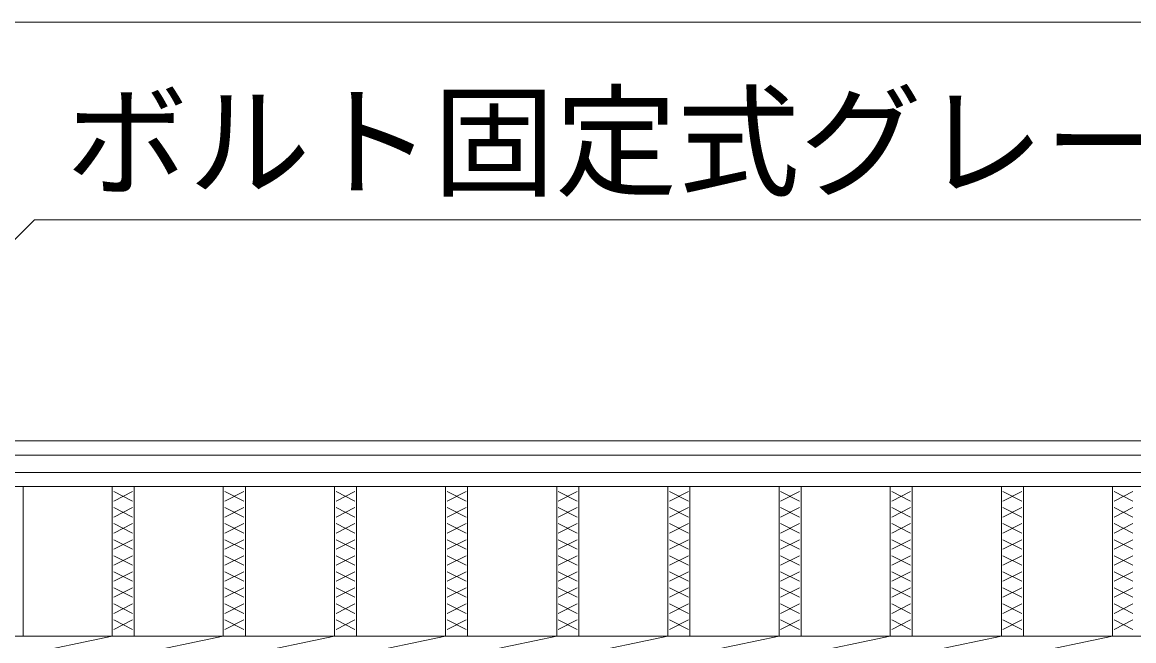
# Model space of a CAD drawing. Units: millimetres, scale not verified. Extents: x 50430 to 75195, y 72432 to 91573.
# Drawn here: x 62603.8 to 62956.9, y 87754.7 to 87951.1 of the extents above; entities that cross this region are included whole.
import ezdxf
from ezdxf.enums import TextEntityAlignment as Align

# ---------------------------------------------------------------- set-up
doc = ezdxf.new("R2010")
doc.units = ezdxf.units.MM
doc.header["$LTSCALE"] = 25
doc.layers.add('寸法線', color=7, linetype='Continuous', lineweight=9)
doc.layers.add('ｸﾞﾚｰﾁﾝｸﾞ', color=7, linetype='Continuous', lineweight=5)
doc.styles.add('ＭＳ ゴシック', font='')
doc.styles.get('ＭＳ ゴシック').set_extended_font_data('MS Gothic')

msp = doc.modelspace()

# ---------------------------------------------------------------- linework, layer by layer
at = {"layer": '寸法線'}
msp.add_line((62313.44, 87951.15), (63311.44, 87951.15), dxfattribs=at)
msp.add_lwpolyline([(62497.67, 87778.36), (62607.71, 87888.4), (63211.62, 87888.4)], dxfattribs=at)
at = {"layer": 'ｸﾞﾚｰﾁﾝｸﾞ', "lineweight": 9}
for p, q in [((62317.94, 87818.16), (63306.94, 87818.16)), ((62317.94, 87813.66), (63306.94, 87813.66))]:
    msp.add_line(p, q, dxfattribs=at)
at = {"layer": 'ｸﾞﾚｰﾁﾝｸﾞ'}
for p, q in [((62321.94, 87808.16), (63302.94, 87808.16)), ((62321.94, 87803.66), (63302.94, 87803.66)), ((62604.09, 87756.16), (62604.09, 87803.66)), ((62632.4, 87756.16), (62632.4, 87803.66)), ((62638.9, 87799.06), (62632.9, 87802.06)), ((62632.9, 87799.06), (62638.9, 87802.06)), ((62639.4, 87756.16), (62639.4, 87803.66)), ((62667.71, 87756.16), (62667.71, 87803.66)), ((62674.21, 87799.06), (62668.21, 87802.06)), ((62668.21, 87799.06), (62674.21, 87802.06)), ((62674.71, 87756.16), (62674.71, 87803.66)), ((62703.02, 87756.16), (62703.02, 87803.66)), ((62709.52, 87799.06), (62703.52, 87802.06)), ((62703.52, 87799.06), (62709.52, 87802.06)), ((62710.02, 87756.16), (62710.02, 87803.66)), ((62738.32, 87756.16), (62738.32, 87803.66)), ((62744.82, 87799.06), (62738.82, 87802.06)), ((62738.82, 87799.06), (62744.82, 87802.06)), ((62745.32, 87756.16), (62745.32, 87803.66)), ((62773.63, 87756.16), (62773.63, 87803.66)), ((62780.13, 87799.06), (62774.13, 87802.06)), ((62774.13, 87799.06), (62780.13, 87802.06)), ((62780.63, 87756.16), (62780.63, 87803.66)), ((62808.94, 87756.16), (62808.94, 87803.66)), ((62815.44, 87799.06), (62809.44, 87802.06)), ((62809.44, 87799.06), (62815.44, 87802.06)), ((62815.94, 87756.16), (62815.94, 87803.66)), ((62844.25, 87756.16), (62844.25, 87803.66)), ((62850.75, 87799.06), (62844.75, 87802.06)), ((62844.75, 87799.06), (62850.75, 87802.06)), ((62851.25, 87756.16), (62851.25, 87803.66)), ((62879.55, 87756.16), (62879.55, 87803.66)), ((62886.05, 87799.06), (62880.05, 87802.06)), ((62880.05, 87799.06), (62886.05, 87802.06)), ((62886.55, 87756.16), (62886.55, 87803.66)), ((62914.86, 87756.16), (62914.86, 87803.66)), ((62921.36, 87799.06), (62915.36, 87802.06)), ((62915.36, 87799.06), (62921.36, 87802.06)), ((62921.86, 87756.16), (62921.86, 87803.66)), ((62950.17, 87756.16), (62950.17, 87803.66)), ((62956.67, 87799.06), (62950.67, 87802.06)), ((62950.67, 87799.06), (62956.67, 87802.06)), ((62638.9, 87793.96), (62632.9, 87796.96)), ((62632.9, 87793.96), (62638.9, 87796.96)), ((62674.21, 87793.96), (62668.21, 87796.96)), ((62668.21, 87793.96), (62674.21, 87796.96)), ((62709.52, 87793.96), (62703.52, 87796.96)), ((62703.52, 87793.96), (62709.52, 87796.96)), ((62744.82, 87793.96), (62738.82, 87796.96)), ((62738.82, 87793.96), (62744.82, 87796.96)), ((62780.13, 87793.96), (62774.13, 87796.96)), ((62774.13, 87793.96), (62780.13, 87796.96)), ((62815.44, 87793.96), (62809.44, 87796.96)), ((62809.44, 87793.96), (62815.44, 87796.96)), ((62850.75, 87793.96), (62844.75, 87796.96)), ((62844.75, 87793.96), (62850.75, 87796.96)), ((62886.05, 87793.96), (62880.05, 87796.96)), ((62880.05, 87793.96), (62886.05, 87796.96)), ((62921.36, 87793.96), (62915.36, 87796.96)), ((62915.36, 87793.96), (62921.36, 87796.96)), ((62956.67, 87793.96), (62950.67, 87796.96)), ((62950.67, 87793.96), (62956.67, 87796.96)), ((62638.9, 87788.86), (62632.9, 87791.86)), ((62632.9, 87788.86), (62638.9, 87791.86)), ((62674.21, 87788.86), (62668.21, 87791.86)), ((62668.21, 87788.86), (62674.21, 87791.86)), ((62709.52, 87788.86), (62703.52, 87791.86)), ((62703.52, 87788.86), (62709.52, 87791.86)), ((62744.82, 87788.86), (62738.82, 87791.86)), ((62738.82, 87788.86), (62744.82, 87791.86)), ((62780.13, 87788.86), (62774.13, 87791.86)), ((62774.13, 87788.86), (62780.13, 87791.86)), ((62815.44, 87788.86), (62809.44, 87791.86)), ((62809.44, 87788.86), (62815.44, 87791.86)), ((62850.75, 87788.86), (62844.75, 87791.86)), ((62844.75, 87788.86), (62850.75, 87791.86)), ((62886.05, 87788.86), (62880.05, 87791.86)), ((62880.05, 87788.86), (62886.05, 87791.86)), ((62921.36, 87788.86), (62915.36, 87791.86)), ((62915.36, 87788.86), (62921.36, 87791.86)), ((62956.67, 87788.86), (62950.67, 87791.86)), ((62950.67, 87788.86), (62956.67, 87791.86)), ((62638.9, 87783.76), (62632.9, 87786.76)), ((62632.9, 87783.76), (62638.9, 87786.76)), ((62674.21, 87783.76), (62668.21, 87786.76)), ((62668.21, 87783.76), (62674.21, 87786.76)), ((62709.52, 87783.76), (62703.52, 87786.76)), ((62703.52, 87783.76), (62709.52, 87786.76)), ((62744.82, 87783.76), (62738.82, 87786.76)), ((62738.82, 87783.76), (62744.82, 87786.76)), ((62780.13, 87783.76), (62774.13, 87786.76)), ((62774.13, 87783.76), (62780.13, 87786.76)), ((62815.44, 87783.76), (62809.44, 87786.76)), ((62809.44, 87783.76), (62815.44, 87786.76)), ((62850.75, 87783.76), (62844.75, 87786.76)), ((62844.75, 87783.76), (62850.75, 87786.76)), ((62886.05, 87783.76), (62880.05, 87786.76)), ((62880.05, 87783.76), (62886.05, 87786.76)), ((62921.36, 87783.76), (62915.36, 87786.76)), ((62915.36, 87783.76), (62921.36, 87786.76)), ((62956.67, 87783.76), (62950.67, 87786.76)), ((62950.67, 87783.76), (62956.67, 87786.76)), ((62638.9, 87778.66), (62632.9, 87781.66)), ((62632.9, 87778.66), (62638.9, 87781.66)), ((62674.21, 87778.66), (62668.21, 87781.66)), ((62668.21, 87778.66), (62674.21, 87781.66)), ((62709.52, 87778.66), (62703.52, 87781.66)), ((62703.52, 87778.66), (62709.52, 87781.66)), ((62744.82, 87778.66), (62738.82, 87781.66)), ((62738.82, 87778.66), (62744.82, 87781.66)), ((62780.13, 87778.66), (62774.13, 87781.66)), ((62774.13, 87778.66), (62780.13, 87781.66)), ((62815.44, 87778.66), (62809.44, 87781.66)), ((62809.44, 87778.66), (62815.44, 87781.66)), ((62850.75, 87778.66), (62844.75, 87781.66)), ((62844.75, 87778.66), (62850.75, 87781.66)), ((62886.05, 87778.66), (62880.05, 87781.66)), ((62880.05, 87778.66), (62886.05, 87781.66)), ((62921.36, 87778.66), (62915.36, 87781.66)), ((62915.36, 87778.66), (62921.36, 87781.66)), ((62956.67, 87778.66), (62950.67, 87781.66)), ((62950.67, 87778.66), (62956.67, 87781.66)), ((62638.9, 87773.56), (62632.9, 87776.56)), ((62632.9, 87773.56), (62638.9, 87776.56)), ((62674.21, 87773.56), (62668.21, 87776.56)), ((62668.21, 87773.56), (62674.21, 87776.56)), ((62709.52, 87773.56), (62703.52, 87776.56)), ((62703.52, 87773.56), (62709.52, 87776.56)), ((62744.82, 87773.56), (62738.82, 87776.56)), ((62738.82, 87773.56), (62744.82, 87776.56)), ((62780.13, 87773.56), (62774.13, 87776.56)), ((62774.13, 87773.56), (62780.13, 87776.56)), ((62815.44, 87773.56), (62809.44, 87776.56)), ((62809.44, 87773.56), (62815.44, 87776.56)), ((62850.75, 87773.56), (62844.75, 87776.56)), ((62844.75, 87773.56), (62850.75, 87776.56)), ((62886.05, 87773.56), (62880.05, 87776.56)), ((62880.05, 87773.56), (62886.05, 87776.56)), ((62921.36, 87773.56), (62915.36, 87776.56)), ((62915.36, 87773.56), (62921.36, 87776.56)), ((62956.67, 87773.56), (62950.67, 87776.56)), ((62950.67, 87773.56), (62956.67, 87776.56)), ((62638.9, 87768.46), (62632.9, 87771.46)), ((62632.9, 87768.46), (62638.9, 87771.46)), ((62674.21, 87768.46), (62668.21, 87771.46)), ((62668.21, 87768.46), (62674.21, 87771.46)), ((62709.52, 87768.46), (62703.52, 87771.46)), ((62703.52, 87768.46), (62709.52, 87771.46)), ((62744.82, 87768.46), (62738.82, 87771.46)), ((62738.82, 87768.46), (62744.82, 87771.46)), ((62780.13, 87768.46), (62774.13, 87771.46)), ((62774.13, 87768.46), (62780.13, 87771.46)), ((62815.44, 87768.46), (62809.44, 87771.46)), ((62809.44, 87768.46), (62815.44, 87771.46)), ((62850.75, 87768.46), (62844.75, 87771.46)), ((62844.75, 87768.46), (62850.75, 87771.46)), ((62886.05, 87768.46), (62880.05, 87771.46)), ((62880.05, 87768.46), (62886.05, 87771.46)), ((62921.36, 87768.46), (62915.36, 87771.46)), ((62915.36, 87768.46), (62921.36, 87771.46)), ((62956.67, 87768.46), (62950.67, 87771.46)), ((62950.67, 87768.46), (62956.67, 87771.46)), ((62638.9, 87763.36), (62632.9, 87766.36)), ((62632.9, 87763.36), (62638.9, 87766.36)), ((62674.21, 87763.36), (62668.21, 87766.36)), ((62668.21, 87763.36), (62674.21, 87766.36)), ((62709.52, 87763.36), (62703.52, 87766.36)), ((62703.52, 87763.36), (62709.52, 87766.36)), ((62744.82, 87763.36), (62738.82, 87766.36)), ((62738.82, 87763.36), (62744.82, 87766.36)), ((62780.13, 87763.36), (62774.13, 87766.36)), ((62774.13, 87763.36), (62780.13, 87766.36)), ((62815.44, 87763.36), (62809.44, 87766.36)), ((62809.44, 87763.36), (62815.44, 87766.36)), ((62850.75, 87763.36), (62844.75, 87766.36)), ((62844.75, 87763.36), (62850.75, 87766.36)), ((62886.05, 87763.36), (62880.05, 87766.36)), ((62880.05, 87763.36), (62886.05, 87766.36)), ((62921.36, 87763.36), (62915.36, 87766.36)), ((62915.36, 87763.36), (62921.36, 87766.36)), ((62956.67, 87763.36), (62950.67, 87766.36)), ((62950.67, 87763.36), (62956.67, 87766.36)), ((62638.9, 87758.26), (62632.9, 87761.26)), ((62632.9, 87758.26), (62638.9, 87761.26)), ((62674.21, 87758.26), (62668.21, 87761.26)), ((62668.21, 87758.26), (62674.21, 87761.26)), ((62709.52, 87758.26), (62703.52, 87761.26)), ((62703.52, 87758.26), (62709.52, 87761.26)), ((62744.82, 87758.26), (62738.82, 87761.26)), ((62738.82, 87758.26), (62744.82, 87761.26)), ((62780.13, 87758.26), (62774.13, 87761.26)), ((62774.13, 87758.26), (62780.13, 87761.26)), ((62815.44, 87758.26), (62809.44, 87761.26)), ((62809.44, 87758.26), (62815.44, 87761.26)), ((62850.75, 87758.26), (62844.75, 87761.26)), ((62844.75, 87758.26), (62850.75, 87761.26)), ((62886.05, 87758.26), (62880.05, 87761.26)), ((62880.05, 87758.26), (62886.05, 87761.26)), ((62921.36, 87758.26), (62915.36, 87761.26)), ((62915.36, 87758.26), (62921.36, 87761.26)), ((62956.67, 87758.26), (62950.67, 87761.26)), ((62950.67, 87758.26), (62956.67, 87761.26)), ((62455.86, 87756.16), (63169.02, 87756.16)), ((62604.09, 87750.16), (62632.4, 87756.16)), ((62639.4, 87750.16), (62667.71, 87756.16)), ((62674.71, 87750.16), (62703.02, 87756.16)), ((62710.02, 87750.16), (62738.32, 87756.16)), ((62745.32, 87750.16), (62773.63, 87756.16)), ((62780.63, 87750.16), (62808.94, 87756.16)), ((62815.94, 87750.16), (62844.25, 87756.16)), ((62851.25, 87750.16), (62879.55, 87756.16)), ((62886.55, 87750.16), (62914.86, 87756.16)), ((62921.86, 87750.16), (62950.17, 87756.16))]:
    msp.add_line(p, q, dxfattribs=at)

# ---------------------------------------------------------------- texts
at = {"layer": '寸法線', "style": 'ＭＳ ゴシック'}
msp.add_text('ボルト固定式グレーチング（T-25）', height=28.48, dxfattribs=at).set_placement((62617.71, 87927.44), align=Align.TOP_LEFT)

doc.saveas('drawing.dxf')
